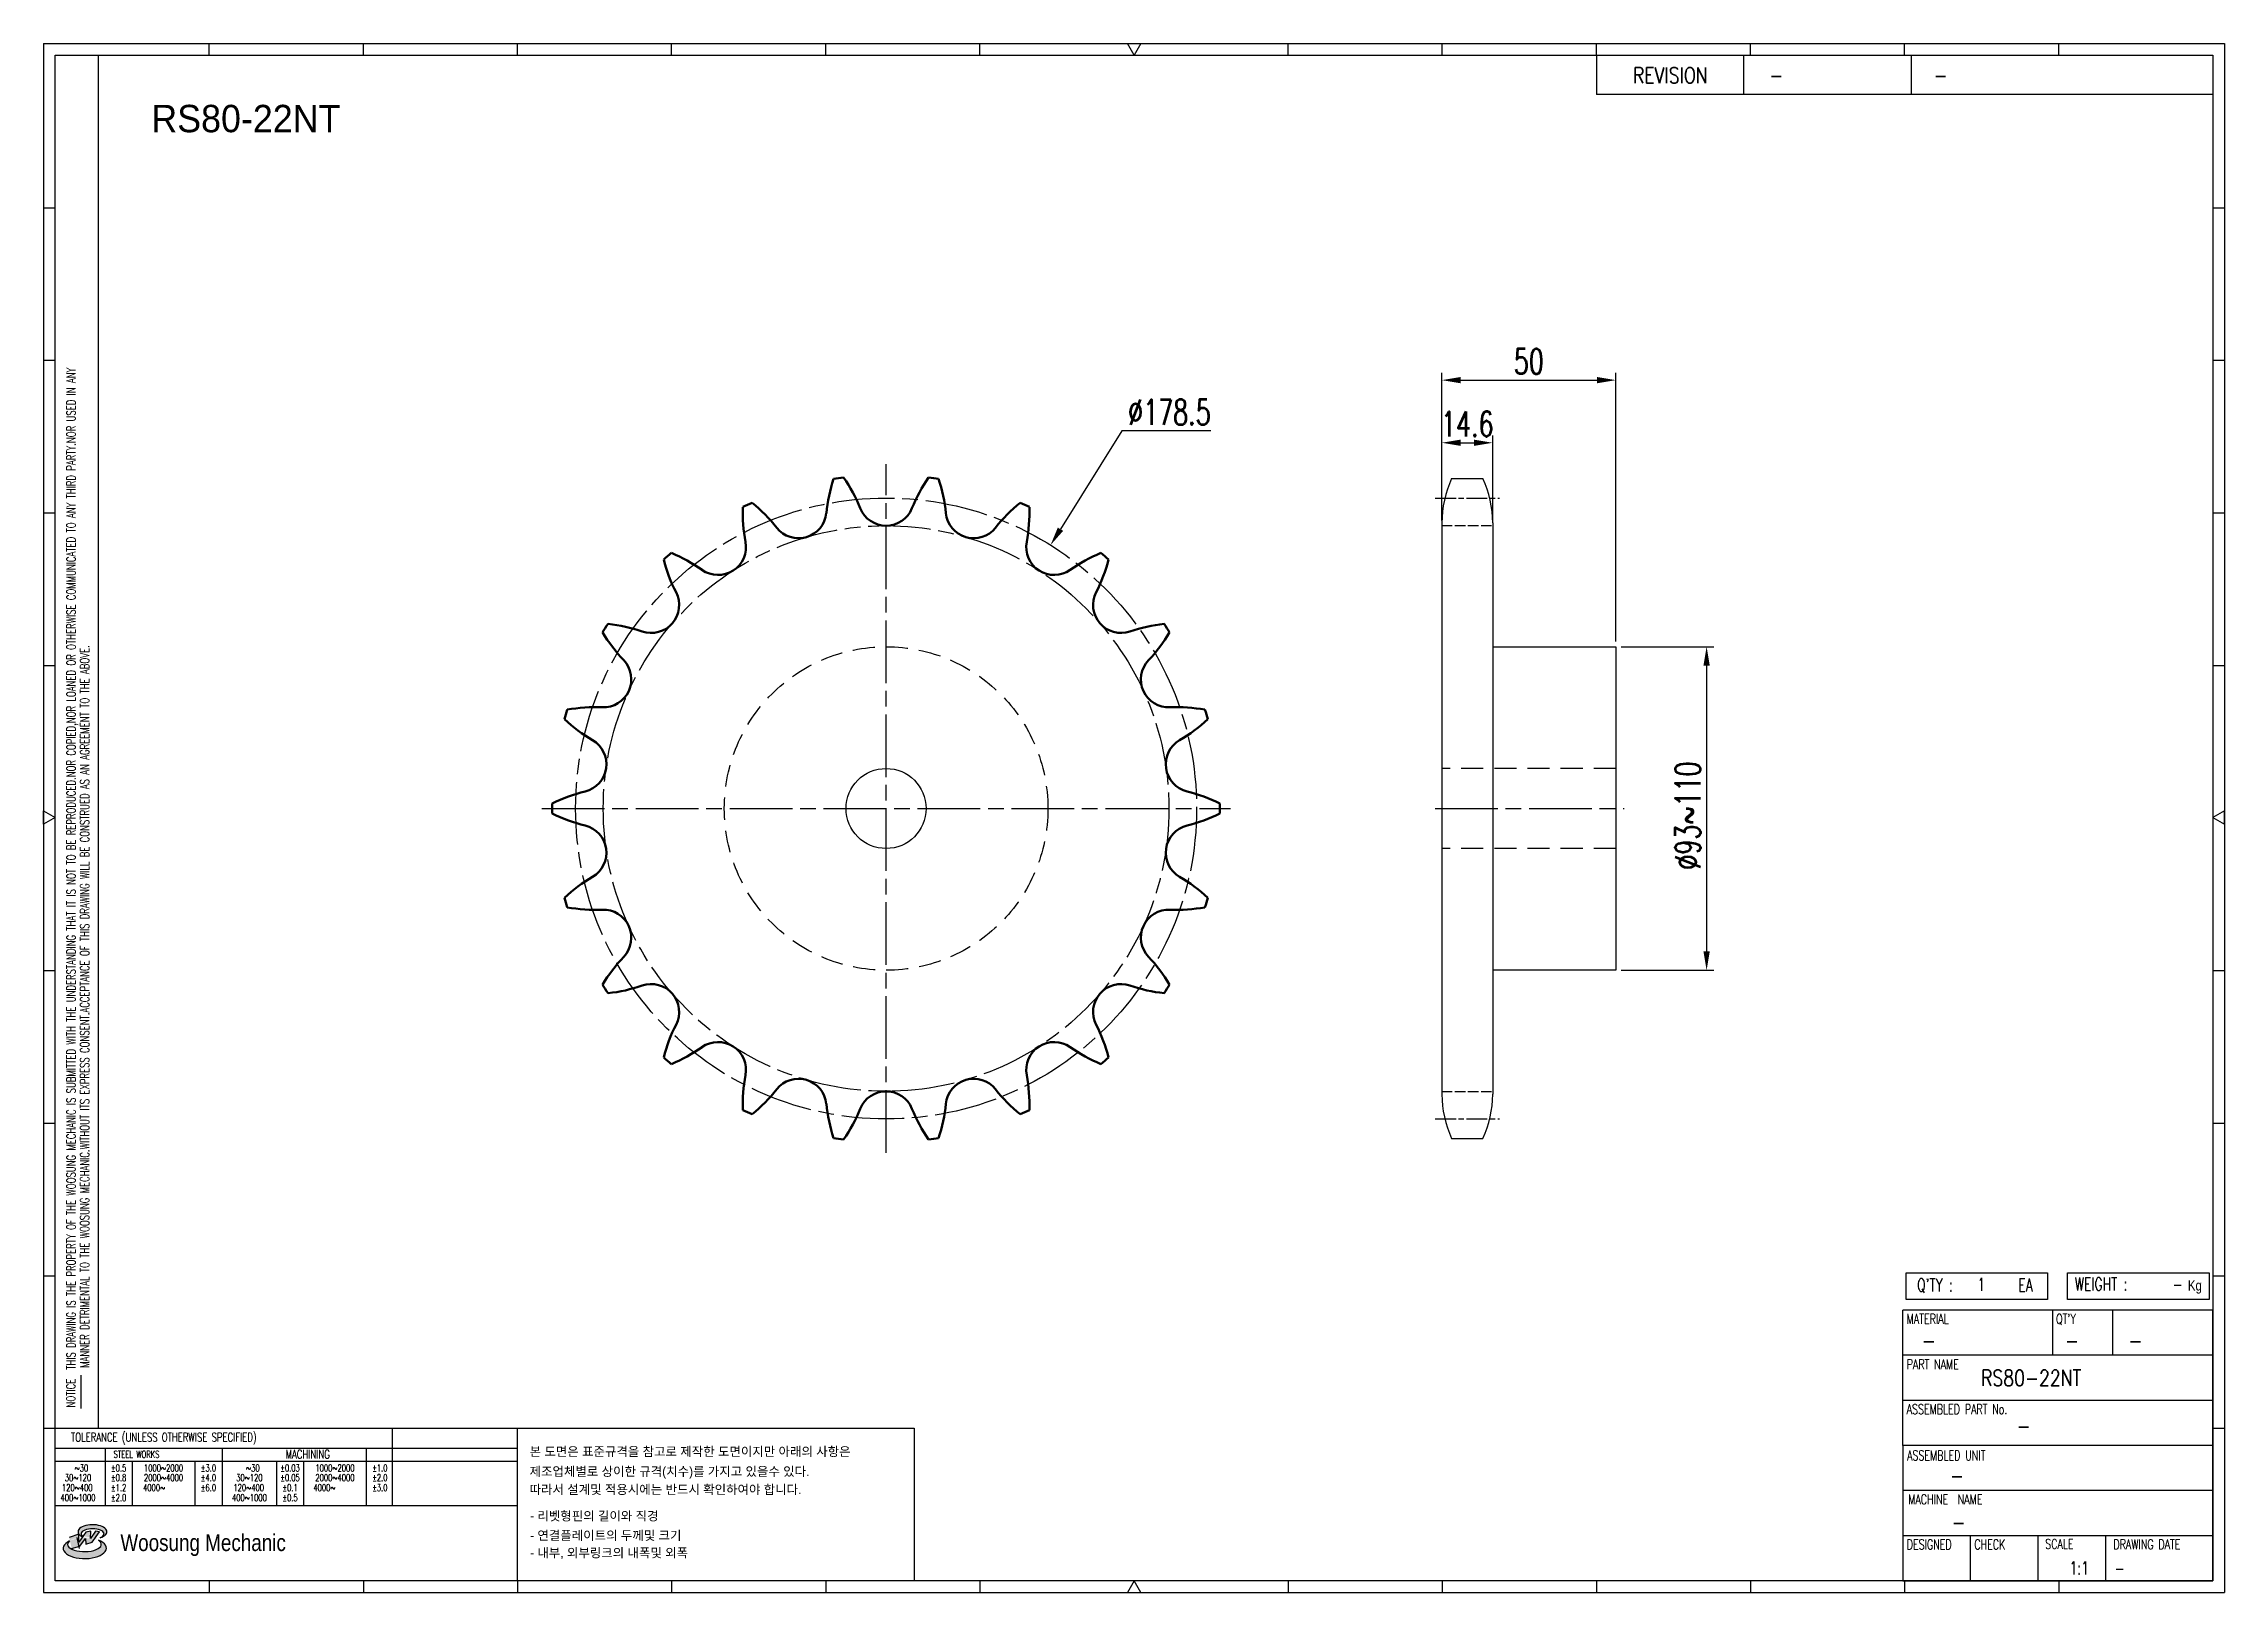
# Model space of a CAD drawing. Header units: millimetres. Extents: x 26966 to 27592, y 34 to 479.
import ezdxf
from ezdxf.enums import TextEntityAlignment as Align

# ---------------------------------------------------------------- set-up
doc = ezdxf.new("R2010")
doc.units = ezdxf.units.MM
for name, pattern in [('AM_ISO02W050', [7.5, 6, -1.5]), ('AM_ISO02W050x2', [3.75, 3, -0.75]), ('AM_ISO08W050', [18, 12, -1.5, 3, -1.5]), ('AM_ISO08W050x2', [9, 6, -0.75, 1.5, -0.75]), ('HIDDEN', [9.525, 6.35, -3.175])]:
    doc.linetypes.add(name, pattern=pattern)
doc.layers.get('Defpoints').update_dxf_attribs({"color": 80})
for name, color, linetype, lineweight in [('AM_0N', 7, 'Continuous', 50), ('AM_3N', 6, 'AM_ISO02W050', 25), ('AM_7', 4, 'AM_ISO08W050', 25)]:
    doc.layers.add(name, color=color, linetype=linetype, lineweight=lineweight)
for name, color, linetype in [('HL', 2, 'HIDDEN'), ('S-DIM', 7, 'Continuous'), ('TITLE', 7, 'Continuous'), ('도면레이아웃', 7, 'Continuous')]:
    doc.layers.add(name, color=color, linetype=linetype)
doc.styles.add('HAN', font='ROMANS.shx', dxfattribs={"width": 0.7, "bigfont": 'whgtxt.shx'})
doc.styles.add('HKD_ST2', font='romans.shx', dxfattribs={"width": 0.7, "height": 4, "bigfont": '@extfont2.shx'})
doc.styles.add('HSG', font='SIMPLEX.shx', dxfattribs={"width": 0.7, "bigfont": 'HSG.shx'})
doc.styles.add('MtXpl_', font='Gulim.ttf')
doc.styles.add('SLDTEXTSTYLE4', font='arial.ttf', dxfattribs={"width": 0.8})
doc.styles.get("Standard").update_dxf_attribs({"font": 'arial.ttf'})
doc.dimstyles.new('APP16', dxfattribs={"dimscale": 3, "dimtxt": 2.4, "dimasz": 1.8, "dimexe": 0.7, "dimexo": 0.5, "dimgap": 0.6, "dimtad": 1, "dimtoh": 1, "dimdec": 1, "dimrnd": 0.01, "dimzin": 9, "dimdsep": 46, "dimtxsty": 'HSG', "dimcen": 0, "dimclrd": 1, "dimclre": 1, "dimclrt": 256, "dimazin": 2, "dimtp": 1, "dimtm": 1, "dimtfac": 0.5, "dimtdec": 1, "dimtofl": 0, "dimtmove": 0, "dimatfit": 3, "dimfxl": 0, "dimtvp": 1, "dimtolj": 2, "dimlwd": -1, "dimlwe": -1, "dimarcsym": 0})

# ---------------------------------------------------------------- blocks, each defined once
blk = doc.blocks.new('MAST')
at = {"layer": '도면레이아웃'}
h = blk.add_hatch(color=10, dxfattribs=at)
h.paths.add_polyline_path([(1.544, 35.177), (1.554, 34.966), (1.779, 35.034), (2.054, 35.422), (1.908, 35.446), (1.728, 35.167), (1.741, 35.439), (1.547, 35.405), (1.292, 35.041), (1.295, 35.33), (0.943, 35.208), (1.03, 34.8), (1.336, 34.885)])
edge = h.paths.add_edge_path()
edge.add_ellipse((1.795, 35.421), major_axis=(-0.53, 0), ratio=0.487785, start_angle=122.36065, end_angle=403.39574)
edge.add_line((1.411, 35.244), (1.419, 35.261))
edge.add_ellipse((1.798, 35.344), major_axis=(-0.423, 0), ratio=0.444396, start_angle=131.58977, end_angle=386.19408, ccw=False)
edge = h.paths.add_edge_path()
edge.add_ellipse((1.512, 34.815), major_axis=(-0.793, 0), ratio=0.480113, start_angle=314.67633, end_angle=590.85213)
edge.add_ellipse((1.501, 34.958), major_axis=(-0.62, 0), ratio=0.43311, start_angle=331.7024, end_angle=574.42495, ccw=False)
at = {"color": 140}
for p, q in [((0, 90.118), (80.15, 90.118)), ((0, 90.118), (0, 33.191)), ((80.15, 90.118), (80.15, 33.191)), ((57.068, 89.693), (57.068, 88.246)), ((62.47, 89.693), (62.47, 88.246)), ((68.635, 89.693), (68.635, 88.246)), ((79.725, 88.246), (57.068, 88.246)), ((68.449, 43.961), (68.449, 44.936)), ((68.449, 44.936), (73.654, 44.936)), ((73.654, 44.936), (73.654, 43.961)), ((74.39, 43.961), (74.39, 44.936)), ((74.39, 44.936), (79.595, 44.936)), ((79.595, 44.936), (79.595, 43.961)), ((68.336, 38.59), (68.336, 43.563)), ((79.725, 43.563), (68.336, 43.563)), ((73.654, 43.961), (68.449, 43.961)), ((73.827, 43.563), (73.827, 41.905)), ((79.595, 43.961), (74.39, 43.961)), ((76.037, 43.563), (76.037, 41.905)), ((79.725, 38.59), (79.725, 43.563)), ((79.725, 41.905), (68.336, 41.905)), ((79.725, 40.248), (68.336, 40.248)), ((68.336, 38.59), (68.336, 33.616)), ((79.725, 38.59), (68.336, 38.59)), ((79.725, 33.616), (79.725, 38.59)), ((79.725, 36.932), (68.336, 36.932)), ((79.725, 35.274), (68.336, 35.274)), ((70.822, 33.616), (70.822, 35.274)), ((73.309, 33.616), (73.309, 35.274)), ((75.796, 33.616), (75.796, 35.274)), ((0, 33.191), (80.15, 33.191)), ((68.336, 33.616), (79.725, 33.616))]:
    blk.add_line(p, q, dxfattribs=at)
for p, q in [((6.089, 89.693), (6.089, 90.118)), ((11.753, 89.693), (11.753, 90.118)), ((17.418, 89.693), (17.418, 90.118)), ((23.082, 89.693), (23.082, 90.118)), ((28.746, 89.693), (28.746, 90.118)), ((34.411, 89.693), (34.411, 90.118)), ((45.739, 89.693), (45.739, 90.118)), ((51.404, 89.693), (51.404, 90.118)), ((57.068, 89.693), (57.068, 90.118)), ((62.732, 89.693), (62.732, 90.118)), ((68.397, 89.693), (68.397, 90.118)), ((74.061, 89.693), (74.061, 90.118)), ((0, 84.085), (0.425, 84.085)), ((79.725, 84.085), (80.15, 84.085)), ((0, 78.478), (0.425, 78.478)), ((79.725, 78.478), (80.15, 78.478)), ((0, 72.87), (0.425, 72.87)), ((79.725, 72.87), (80.15, 72.87)), ((0, 67.262), (0.425, 67.262)), ((79.725, 67.262), (80.15, 67.262)), ((0, 56.047), (0.425, 56.047)), ((79.725, 56.047), (80.15, 56.047)), ((0, 50.439), (0.425, 50.439)), ((79.725, 50.439), (80.15, 50.439)), ((0, 44.832), (0.425, 44.832)), ((79.725, 44.832), (80.15, 44.832)), ((1.377, 39.947), (1.377, 41.174)), ((0, 39.224), (0.425, 39.224)), ((79.725, 39.224), (80.15, 39.224)), ((6.089, 33.616), (6.089, 33.191)), ((11.753, 33.616), (11.753, 33.191)), ((17.418, 33.616), (17.418, 33.191)), ((23.082, 33.616), (23.082, 33.191)), ((28.746, 33.616), (28.746, 33.191)), ((34.411, 33.616), (34.411, 33.191)), ((45.739, 33.616), (45.739, 33.191)), ((51.404, 33.616), (51.404, 33.191)), ((57.068, 33.616), (57.068, 33.191)), ((62.732, 33.616), (62.732, 33.191)), ((68.397, 33.616), (68.397, 33.191)), ((74.061, 33.616), (74.061, 33.191))]:
    blk.add_line(p, q)
at = {"color": 2}
for p, q in [((2.017, 39.224), (2.017, 89.693)), ((0.425, 39.224), (17.418, 39.224)), ((0.425, 38.487), (17.418, 38.487)), ((2.257, 38.487), (2.257, 36.382)), ((6.557, 38.5), (6.557, 36.382)), ((11.857, 38.487), (11.857, 36.382)), ((12.816, 39.224), (12.816, 36.382)), ((17.418, 33.616), (17.418, 39.224)), ((0.425, 38.012), (17.418, 38.012)), ((3.257, 38.012), (3.257, 36.382)), ((5.557, 38.012), (5.557, 36.382)), ((8.557, 38.012), (8.557, 36.382)), ((9.557, 38.026), (9.557, 36.382)), ((0.425, 36.382), (17.418, 36.382))]:
    blk.add_line(p, q, dxfattribs=at)
for points in [[(40.075, 89.693), (39.83, 90.118), (40.32, 90.118)], [(0.425, 61.679), (0, 61.433), (0, 61.924)], [(79.725, 61.679), (80.15, 61.433), (80.15, 61.924)], [(40.075, 33.616), (39.83, 33.191), (40.32, 33.191)]]:
    blk.add_lwpolyline(points, close=True)
at = {"color": 140}
blk.add_lwpolyline([(0.425, 89.693), (79.725, 89.693), (79.725, 33.616), (0.425, 33.616)], close=True, dxfattribs=at)
at = {"layer": '도면레이아웃'}
for p, q in [((1.295, 35.33), (0.943, 35.208)), ((1.547, 35.405), (1.292, 35.041)), ((1.292, 35.041), (1.295, 35.33)), ((1.741, 35.439), (1.547, 35.405)), ((1.908, 35.446), (1.728, 35.167)), ((1.728, 35.167), (1.741, 35.439)), ((1.779, 35.034), (2.054, 35.422)), ((2.054, 35.422), (1.908, 35.446)), ((1.03, 34.8), (1.336, 34.885)), ((1.224, 35.208), (1.311, 34.8)), ((1.224, 35.208), (1.224, 35.208)), ((1.336, 34.885), (1.544, 35.177)), ((1.419, 35.261), (1.411, 35.244)), ((1.544, 35.177), (1.554, 34.966)), ((1.554, 34.966), (1.779, 35.034))]:
    blk.add_line(p, q, dxfattribs=at)
for centre, major_axis, ratio, start_param, end_param in [((1.795, 35.421), (-0.53, 0), 0.487785, 2.135596, 7.040584), ((1.798, 35.344), (-0.423, 0), 0.444396, 2.296675, 6.740358), ((1.512, 34.815), (-0.793, 0), 0.480113, 5.492138, 10.312315), ((1.501, 34.958), (-0.62, 0), 0.43311, 5.789299, 10.025607)]:
    blk.add_ellipse(centre, major_axis=major_axis, ratio=ratio, start_param=start_param, end_param=end_param, dxfattribs=at)
for s, height, style, width, p in [('REVISION', 0.5806, 'HAN', 0.8, (58.415, 88.664)), ('-', 0.581, 'HAN', 0.8, (63.426, 88.664)), ('-', 0.581, 'HAN', 0.8, (69.468, 88.664)), ("Q'TY : ", 0.4746, 'HKD_ST2', 0.7, (68.857, 44.253)), ('1', 0.475, 'HKD_ST2', 0.7, (71.071, 44.275)), ('EA', 0.4746, 'HKD_ST2', 0.7, (72.578, 44.253)), ('WEIGHT : ', 0.4746, 'HKD_ST2', 0.7, (74.65, 44.286)), ('-', 0.581, 'HAN', 0.8, (69.029, 42.157)), ('-', 0.581, 'HAN', 0.8, (74.289, 42.157)), ('-', 0.581, 'HAN', 0.8, (76.623, 42.157)), ('-', 0.581, 'HAN', 0.8, (72.515, 39.013)), ('-', 0.581, 'HAN', 0.8, (70.067, 37.189)), ('-', 0.581, 'HAN', 0.8, (70.126, 35.48)), ('1:1', 0.4746, 'HKD_ST2', 0.7, (74.458, 33.848)), ('-', 0.475, 'HKD_ST2', 0.7, (76.112, 33.837))]:
    blk.add_text(s, height=height, dxfattribs=dict(style=style, width=width)).set_placement(p)
at = {"color": 6, "style": 'HKD_ST2', "width": 0.7}
for s, p in [(' THIS DRAWING IS THE PROPERTY OF THE WOOSUNG MECHANIC IS SUBMITTED WITH THE UNDERSTANDING THAT IT IS NOT TO BE REPRODUCED.NOR COPIED,NOR LOANED OR OTHERWISE COMMUNICATED TO ANY THIRD PARTY.NOR USED IN ANY', (1.173, 41.217)), ('MANNER DETRIMENTAL TO THE WOOSUNG MECHANIC.WITHOUT ITS EXPRESS CONSENT.ACCEPTANCE OF THIS DRAWING WILL BE CONSTRUED AS AN AGREEMENT TO THE ABOVE.', (1.672, 41.447))]:
    blk.add_text(s, height=0.326266, rotation=90, dxfattribs=at).set_placement(p)
at = {"style": 'HKD_ST2', "width": 0.7}
blk.add_text('-', height=0.475, dxfattribs=at).set_placement((78.613, 44.286), align=Align.RIGHT)
at = {"color": 254, "style": 'HKD_ST2', "width": 0.7}
for s, height, p in [('MATERIAL', 0.3651, (68.474, 43.425)), ("QT'Y", 0.3651, (73.965, 43.425)), ('PART NAME', 0.3651, (68.474, 41.756)), ('ASSEMBLED PART No.', 0.36511, (68.474, 40.109)), ('ASSEMBLED UNIT', 0.36511, (68.49, 38.408)), ('MACHINE  NAME', 0.36511, (68.532, 36.794)), ('DESIGNED', 0.3651, (68.474, 35.136)), ('CHECK', 0.3651, (70.961, 35.136)), ('SCALE', 0.3651, (73.566, 35.153)), ('DRAWING DATE', 0.36511, (76.071, 35.141))]:
    blk.add_text(s, height=height, dxfattribs=at).set_placement(p, align=Align.TOP_LEFT)
at = {"style": 'HKD_ST2', "width": 0.7}
blk.add_text('NOTICE', height=0.3263, rotation=90, dxfattribs=at).set_placement((1.163, 39.988))
blk.add_text('TOLERANCE (UNLESS OTHERWISE SPECIFIED)', height=0.32627, dxfattribs=at).set_placement((4.417, 38.896), align=Align.MIDDLE_CENTER)
at = {"color": 4, "style": 'HKD_ST2', "width": 0.7}
for s, height, p in [('%%12630', 0.261, (1.389, 37.762)), ('1000%%1262000', 0.26101, (4.407, 37.762)), ('%%12630', 0.261, (7.689, 37.762)), ('1000%%1262000', 0.26101, (10.707, 37.762)), ('120%%126400', 0.26101, (1.237, 37.045)), ('30%%126120', 0.261, (1.263, 37.411)), ('4000%%126', 0.261, (4.061, 37.045)), ('2000%%1264000', 0.26101, (4.407, 37.411)), ('120%%126400', 0.26101, (7.537, 37.045)), ('30%%126120', 0.261, (7.563, 37.411)), ('4000%%126', 0.261, (10.321, 37.045)), ('2000%%1264000', 0.26101, (10.707, 37.411)), ('400%%1261000', 0.26101, (1.263, 36.67)), ('400%%1261000', 0.26101, (7.563, 36.67))]:
    blk.add_text(s, height=height, dxfattribs=at).set_placement(p, align=Align.MIDDLE_CENTER)
for s, height, p in [('%%P0.5', 0.261, (2.757, 37.762)), ('STEEL WORKS', 0.26101, (3.416, 38.268)), ('%%P3.0', 0.261, (6.057, 37.762)), ('%%P0.03', 0.261, (9.057, 37.762)), ('MACHINING', 0.3263, (9.707, 38.27)), ('%%P1.0', 0.261, (12.357, 37.762)), ('%%P0.8', 0.261, (2.757, 37.411)), ('%%P1.2', 0.261, (2.757, 37.045)), ('%%P4.0', 0.261, (6.057, 37.411)), ('%%P6.0', 0.261, (6.057, 37.045)), ('%%P0.05', 0.261, (9.057, 37.411)), ('%%P0.1', 0.261, (9.057, 37.045)), ('%%P2.0', 0.261, (12.357, 37.411)), ('%%P3.0', 0.261, (12.357, 37.045)), ('%%P2.0', 0.261, (2.757, 36.67)), ('%%P0.5', 0.261, (9.057, 36.67))]:
    blk.add_text(s, height=height, dxfattribs=at).set_placement(p, align=Align.MIDDLE)
at = {"color": 1, "style": 'SLDTEXTSTYLE4', "width": 0.8}
blk.add_text('Woosung Mechanic', height=0.61957, dxfattribs=at).set_placement((2.822, 34.711))
at = {"layer": 'TITLE', "width": 0.8}
blk.add_text('Kg', height=0.3789, dxfattribs=at).set_placement((78.807, 44.286))
blk = doc.blocks.new('*D2')
at = {"layer": 'Defpoints', "color": 0, "transparency": 16777216}
for p in [(27417.49, 305.4), (27417.49, 212.4), (27443.58, 212.4)]:
    blk.add_point(p, dxfattribs=at)
at = {"layer": 'S-DIM', "color": 1, "transparency": 16777216}
for p, q in [((27418.99, 305.4), (27445.68, 305.4)), ((27443.58, 300), (27443.58, 217.8)), ((27418.99, 212.4), (27445.68, 212.4))]:
    blk.add_line(p, q, dxfattribs=at)
for points in [[(27442.68, 300), (27444.48, 300), (27443.58, 305.4)], [(27442.68, 217.8), (27444.48, 217.8), (27443.58, 212.4)]]:
    blk.add_solid(points, dxfattribs=at)
at = {"layer": 'S-DIM', "transparency": 16777216, "insert": (27438.18, 256.86), "char_height": 7.2, "attachment_point": 5, "rotation": 90, "style": 'HSG'}
blk.add_mtext('\\A2;%%c93~110', dxfattribs=at)
blk = doc.blocks.new('*D3')
at = {"layer": 'Defpoints', "color": 0, "transparency": 16777216}
for p in [(27382.09, 364.03), (27367.49, 340.2), (27382.09, 340.2)]:
    blk.add_point(p, dxfattribs=at)
at = {"layer": 'S-DIM', "color": 1, "transparency": 16777216}
for p, q in [((27367.49, 341.7), (27367.49, 366.13)), ((27372.89, 364.03), (27376.69, 364.03)), ((27382.09, 341.7), (27382.09, 366.13))]:
    blk.add_line(p, q, dxfattribs=at)
for points in [[(27372.89, 364.93), (27372.89, 363.13), (27367.49, 364.03)], [(27376.69, 364.93), (27376.69, 363.13), (27382.09, 364.03)]]:
    blk.add_solid(points, dxfattribs=at)
at = {"layer": 'S-DIM', "transparency": 16777216, "insert": (27374.79, 369.43), "char_height": 7.2, "attachment_point": 5, "style": 'HSG'}
blk.add_mtext('\\A2;14.6', dxfattribs=at)
blk = doc.blocks.new('*D4')
at = {"layer": 'Defpoints', "color": 0, "transparency": 16777216}
for p in [(27417.49, 382.03), (27367.49, 340.2), (27417.49, 305.4)]:
    blk.add_point(p, dxfattribs=at)
at = {"layer": 'S-DIM', "color": 1, "transparency": 16777216}
for p, q in [((27367.49, 341.7), (27367.49, 384.13)), ((27417.49, 306.9), (27417.49, 384.13)), ((27372.89, 382.03), (27412.09, 382.03))]:
    blk.add_line(p, q, dxfattribs=at)
for points in [[(27372.89, 382.93), (27372.89, 381.13), (27367.49, 382.03)], [(27412.09, 382.93), (27412.09, 381.13), (27417.49, 382.03)]]:
    blk.add_solid(points, dxfattribs=at)
at = {"layer": 'S-DIM', "transparency": 16777216, "insert": (27392.49, 387.43), "char_height": 7.2, "attachment_point": 5, "style": 'HSG'}
blk.add_mtext('\\A2;50', dxfattribs=at)
blk = doc.blocks.new('*D5')
at = {"layer": 'Defpoints', "color": 0, "transparency": 16777216}
for p in [(27255, 334.6), (27160.49, 183.2)]:
    blk.add_point(p, dxfattribs=at)
at = {"layer": 'S-DIM', "color": 1, "transparency": 16777216}
for p, q in [((27275.49, 367.43), (27257.86, 339.18)), ((27301.05, 367.43), (27275.49, 367.43))]:
    blk.add_line(p, q, dxfattribs=at)
blk.add_solid([(27257.09, 339.65), (27258.62, 338.7), (27255, 334.6)], dxfattribs=at)
at = {"layer": 'S-DIM', "transparency": 16777216, "insert": (27289.17, 372.83), "char_height": 7.2, "attachment_point": 5, "style": 'HSG'}
blk.add_mtext('\\A2;∅178.5', dxfattribs=at)

msp = doc.modelspace()

# ---------------------------------------------------------------- linework, layer by layer
for p, q in [((27370.29, 353.74), (27379.29, 353.74)), ((27367.49, 341.04), (27367.49, 176.75)), ((27382.09, 341.04), (27382.09, 176.75)), ((27382.09, 305.4), (27417.49, 305.4)), ((27417.49, 305.4), (27417.49, 212.4)), ((27417.49, 212.4), (27382.09, 212.4)), ((27370.29, 164.05), (27379.29, 164.05))]:
    msp.add_line(p, q)
at = {"color": 140}
msp.add_lwpolyline([(27101.8, 80.75), (27215.82, 80.75), (27215.82, 36.9), (27101.8, 36.9)], close=True, dxfattribs=at)
msp.add_circle((27207.74, 258.9), 11.5)
for centre, start, end in [((27397.69, 341.04), 155.13196, 180), ((27351.89, 341.04), 0, 24.86804), ((27397.69, 176.75), 180, 204.86804), ((27351.89, 176.75), 335.13196, 0)]:
    msp.add_arc(centre, 30.2, start, end)
at = {"layer": 'AM_0N'}
for centre, radius, start, end in [((27236.07, 339.27), 45.73, 161.67636, 174.31818), ((27207.74, 258.9), 95.95, 97.31548, 99.04815), ((27157.92, 328.04), 45.73, 22.04545, 34.68728), ((27257.57, 328.04), 45.73, 145.31272, 157.95455), ((27207.74, 258.9), 95.95, 80.95185, 82.68452), ((27179.42, 339.27), 45.73, 5.68182, 18.32364), ((27212.27, 344), 45.73, 178.03999, 190.68182), ((27207.74, 258.9), 95.95, 113.67912, 115.41179), ((27140.46, 311.2), 45.73, 38.40909, 51.05092), ((27207.74, 348.21), 8.02, 202.04545, 337.95455), ((27275.03, 311.2), 45.73, 128.94908, 141.59091), ((27207.74, 258.9), 95.95, 64.58821, 66.32088), ((27203.21, 344), 45.73, 349.31818, 1.96001), ((27182.58, 344.6), 8.02, 218.40909, 354.31818), ((27232.91, 344.6), 8.02, 185.68182, 321.59091), ((27207.74, 258.9), 95.95, 130.04275, 131.77543), ((27128.45, 290.13), 45.73, 54.77273, 67.41455), ((27159.45, 334.04), 8.02, 234.77273, 10.68182), ((27256.03, 334.04), 8.02, 169.31818, 305.22727), ((27287.04, 290.13), 45.73, 112.58545, 125.22727), ((27207.74, 258.9), 95.95, 48.22457, 49.95725), ((27188.11, 341.83), 45.73, 194.40363, 207.04545), ((27227.37, 341.83), 45.73, 332.95455, 345.59637), ((27140.24, 317.39), 8.02, 251.13636, 27.04545), ((27275.24, 317.39), 8.02, 152.95455, 288.86364), ((27207.74, 258.9), 95.95, 146.40639, 148.13906), ((27165.55, 332.94), 45.73, 210.76727, 223.40909), ((27122.86, 266.52), 45.73, 71.13636, 83.77819), ((27292.62, 266.52), 45.73, 96.22181, 108.86364), ((27249.94, 332.94), 45.73, 316.59091, 329.23273), ((27207.74, 258.9), 95.95, 31.86094, 33.59361), ((27126.49, 296), 8.02, 267.5, 43.40909), ((27288.99, 296), 8.02, 136.59091, 272.5), ((27207.74, 258.9), 95.95, 162.77003, 164.5027), ((27146.39, 318.05), 45.73, 227.1309, 239.77273), ((27124.15, 242.3), 45.73, 87.5, 100.14183), ((27291.33, 242.3), 45.73, 79.85817, 92.5), ((27269.09, 318.05), 45.73, 300.22727, 312.8691), ((27207.74, 258.9), 95.95, 15.4973, 17.22997), ((27119.33, 271.61), 8.02, 283.86364, 59.77273), ((27296.15, 271.61), 8.02, 120.22727, 256.13636), ((27132.21, 219.42), 45.73, 103.86364, 116.50546), ((27283.27, 219.42), 45.73, 63.49454, 76.13636), ((27207.74, 258.9), 95.95, 179.13366, 180.86634), ((27132.21, 298.37), 45.73, 243.49454, 256.13636), ((27283.27, 298.37), 45.73, 283.86364, 296.50546), ((27207.74, 258.9), 95.95, 359.13366, 0.86634), ((27119.33, 246.19), 8.02, 300.22727, 76.13636), ((27296.15, 246.19), 8.02, 103.86364, 239.77273), ((27146.39, 199.74), 45.73, 120.22727, 132.8691), ((27269.09, 199.74), 45.73, 47.1309, 59.77273), ((27207.74, 258.9), 95.95, 195.4973, 197.22997), ((27207.74, 258.9), 95.95, 342.77003, 344.5027), ((27124.15, 275.5), 45.73, 259.85817, 272.5), ((27126.49, 221.79), 8.02, 316.59091, 92.5), ((27288.99, 221.79), 8.02, 87.5, 223.40909), ((27291.33, 275.5), 45.73, 267.5, 280.14183), ((27165.55, 184.85), 45.73, 136.59091, 149.23273), ((27249.94, 184.85), 45.73, 30.76727, 43.40909), ((27207.74, 258.9), 95.95, 211.86094, 213.59361), ((27122.86, 251.27), 45.73, 276.22181, 288.86364), ((27140.24, 200.41), 8.02, 332.95455, 108.86364), ((27275.24, 200.41), 8.02, 71.13636, 207.04545), ((27292.62, 251.27), 45.73, 251.13636, 263.77819), ((27207.74, 258.9), 95.95, 326.40639, 328.13906), ((27188.11, 175.96), 45.73, 152.95455, 165.59637), ((27227.37, 175.96), 45.73, 14.40363, 27.04545), ((27128.45, 227.67), 45.73, 292.58545, 305.22727), ((27159.45, 183.76), 8.02, 349.31818, 125.22727), ((27256.03, 183.76), 8.02, 54.77273, 190.68182), ((27287.04, 227.67), 45.73, 234.77273, 247.41455), ((27207.74, 258.9), 95.95, 228.22457, 229.95725), ((27212.27, 173.79), 45.73, 169.31818, 181.96001), ((27203.21, 173.79), 45.73, 358.03999, 10.68182), ((27207.74, 258.9), 95.95, 310.04275, 311.77543), ((27140.46, 206.59), 45.73, 308.94908, 321.59091), ((27182.58, 173.2), 8.02, 5.68182, 141.59091), ((27207.74, 169.58), 8.02, 22.04545, 157.95455), ((27232.91, 173.2), 8.02, 38.40909, 174.31818), ((27275.03, 206.59), 45.73, 218.40909, 231.05092), ((27207.74, 258.9), 95.95, 244.58821, 246.32088), ((27236.07, 178.52), 45.73, 185.68182, 198.32364), ((27157.92, 189.75), 45.73, 325.31272, 337.95455), ((27257.57, 189.75), 45.73, 202.04545, 214.68728), ((27179.42, 178.52), 45.73, 341.67636, 354.31818), ((27207.74, 258.9), 95.95, 293.67912, 295.41179), ((27207.74, 258.9), 95.95, 260.95185, 262.68452), ((27207.74, 258.9), 95.95, 277.31548, 279.04815)]:
    msp.add_arc(centre, radius, start, end, dxfattribs=at)
at = {"layer": 'AM_3N', "linetype": 'AM_ISO02W050x2'}
for p, q in [((27367.49, 340.2), (27382.09, 340.2)), ((27367.49, 177.6), (27382.09, 177.6))]:
    msp.add_line(p, q, dxfattribs=at)
at = {"layer": 'AM_7', "linetype": 'AM_ISO08W050x2', "ltscale": 3}
for p, q in [((27207.74, 159.95), (27207.74, 357.85)), ((27108.79, 258.9), (27306.69, 258.9)), ((27365.55, 258.9), (27419.91, 258.9))]:
    msp.add_line(p, q, dxfattribs=at)
at = {"layer": 'AM_7', "linetype": 'AM_ISO08W050x2'}
for p, q in [((27365.55, 348.14), (27384.03, 348.14)), ((27365.55, 169.66), (27384.03, 169.66))]:
    msp.add_line(p, q, dxfattribs=at)
at = {"layer": 'AM_7', "linetype": 'AM_ISO08W050x2', "ltscale": 3}
for radius in [89.24, 81.3]:
    msp.add_circle((27207.74, 258.9), radius, dxfattribs=at)
at = {"layer": 'HL', "linetype": 'HIDDEN'}
for p, q in [((27417.49, 270.4), (27367.49, 270.4)), ((27417.49, 247.4), (27367.49, 247.4))]:
    msp.add_line(p, q, dxfattribs=at)
msp.add_circle((27207.74, 258.9), 46.5, dxfattribs=at)

# ---------------------------------------------------------------- block references
at = {"color": 140, "xscale": 7.820431031262922, "yscale": 7.820431031262922, "zscale": 7.820431031262922}
msp.add_blockref('MAST', (26965.59, -226), dxfattribs=at)

# ---------------------------------------------------------------- texts
at = {"color": 254, "style": 'MtXpl_'}
msp.add_text('RS80-22NT', height=7.87, dxfattribs=at).set_placement((26996.55, 453.29))
at = {"style": 'HAN', "width": 0.8}
msp.add_text('RS80-22NT', height=4.541, dxfattribs=at).set_placement((27522.46, 92.96))
at = {"color": 140, "style": 'MtXpl_'}
for s, p in [('본 도면은 표준규격을 참고로 제작한 도면이지만 아래의 사항은', (27105.27, 72.76)), ('제조업체별로 상이한 규격(치수)를 가지고 있을수 있다.', (27105.27, 67.05)), ('따라서 설계및 적용시에는 반드시 확인하여야 합니다.', (27105.27, 61.85)), ('- 리벳형핀의 길이와 직경', (27105.41, 54.24)), ('- 연결플레이트의 두께및 크기', (27105.41, 48.65)), ('- 내부, 외부링크의 내폭및 외폭', (27105.41, 43.64))]:
    msp.add_text(s, height=2.6233, dxfattribs=at).set_placement(p)

# ---------------------------------------------------------------- dimensions: what is measured, and where the dimension line sits
at = {"layer": 'S-DIM'}
dim = msp.add_linear_dim(base=(27417.49, 382.03), p1=(27367.49, 340.2), p2=(27417.49, 305.4), dimstyle='APP16', dxfattribs=at)
dim.commit()
dim.dimension.update_dxf_attribs({"geometry": '*D4', "text_midpoint": (27392.49, 387.43)})
dim = msp.add_diameter_dim_2p(p1=(27160.49, 183.2), p2=(27255, 334.6), dimstyle='APP16', dxfattribs=at)
dim.commit()
dim.dimension.update_dxf_attribs({"geometry": '*D5', "text_midpoint": (27289.17, 367.43), "dimtype": 131})
dim = msp.add_linear_dim(base=(27382.09, 364.03), p1=(27367.49, 340.2), p2=(27382.09, 340.2), dimstyle='APP16', dxfattribs=at)
dim.commit()
dim.dimension.update_dxf_attribs({"geometry": '*D3', "text_midpoint": (27374.79, 364.03), "dimtype": 128})
dim = msp.add_linear_dim(base=(27443.58, 212.4), p1=(27417.49, 305.4), p2=(27417.49, 212.4), angle=90, text='%%c<>~110', dimstyle='APP16', dxfattribs=at)
dim.commit()
dim.dimension.update_dxf_attribs({"geometry": '*D2', "text_midpoint": (27443.58, 256.86), "dimtype": 128})

doc.saveas('drawing.dxf')
